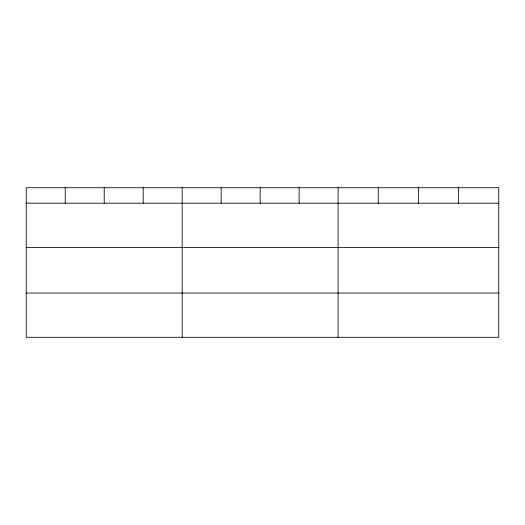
<?xml version="1.0" encoding="UTF-8"?>
<svg xmlns="http://www.w3.org/2000/svg" width="525" height="525" viewBox="0 0 525 525"><rect width="100%" height="100%" fill="white"/><g stroke="black" fill="none" stroke-linecap="round" stroke-linejoin="round"><path stroke-width="0.79" d="M498.75 247.439L498.75 187.72L26.25 187.72L26.25 337.28L498.75 337.28L498.75 247.439L26.25 247.439M26.25 203.195L498.75 203.195M26.25 293.035L498.75 293.035M458.587 187.72L458.587 203.195M418.425 187.72L418.425 203.195M378.262 187.72L378.262 203.195M338.1 187.72L338.1 337.28M299.119 187.72L299.119 203.195M260.137 187.72L260.137 203.195M221.156 187.72L221.156 203.195M182.175 187.72L182.175 337.28M143.194 187.72L143.194 203.195M104.213 187.72L104.213 203.195M65.231 187.72L65.231 203.195"/></g></svg>
